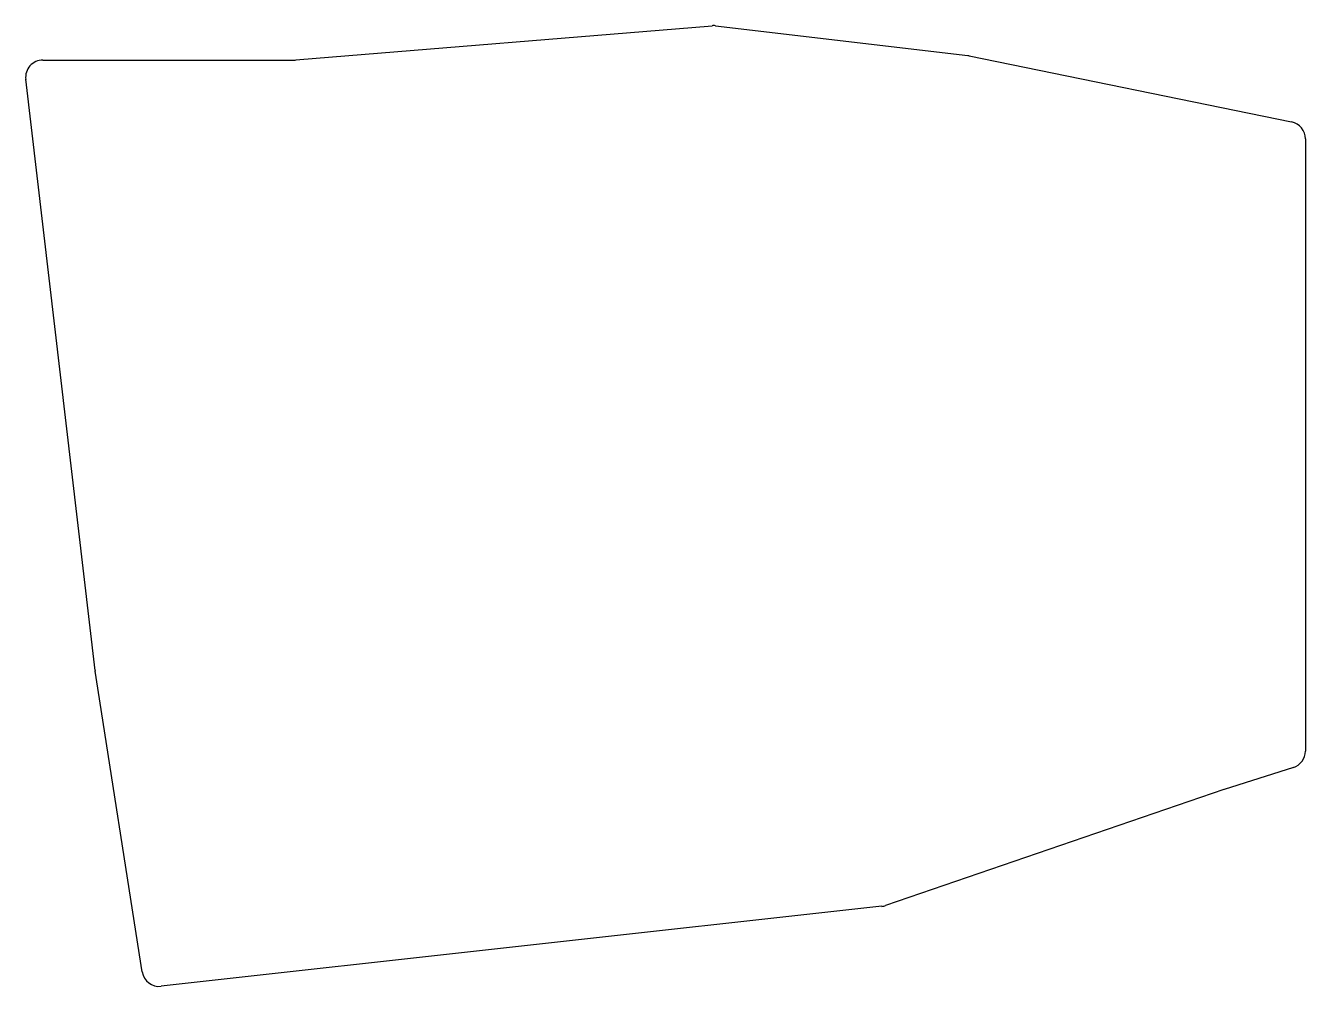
# Model space of a CAD drawing. Header units: millimetres. Extents: x 252 to 401, y -136 to -25.
import ezdxf

# ---------------------------------------------------------------- set-up
doc = ezdxf.new("R2010")
doc.units = ezdxf.units.MM

msp = doc.modelspace()

# ---------------------------------------------------------------- linework, layer by layer
for p, q in [((283.58, -28.49), (331.8, -24.52)), ((332.2, -24.52), (361.42, -27.99)), ((361.58, -28.02), (398.95, -35.67)), ((254.25, -28.5), (283.42, -28.5)), ((260.3, -99.21), (252.26, -30.73)), ((400.55, -37.63), (400.55, -108.54)), ((265.77, -134.11), (260.31, -99.29)), ((399.16, -110.44), (391.12, -112.99)), ((391.08, -113.01), (351.91, -126.43)), ((351.48, -126.52), (267.96, -135.79))]:
    msp.add_line(p, q)
for centre, start, end in [((331.96, -26.51), 83.2338, 94.7148), ((361.18, -29.98), 78.4223, 83.2338), ((254.25, -30.5), 90, 186.691), ((283.42, -26.5), 270, 274.7148), ((398.55, -37.63), 0, 78.4223), ((262.28, -98.98), 186.691, 188.9105), ((398.55, -108.54), 287.6126, 0), ((391.73, -114.9), 107.6126, 108.9135), ((351.26, -124.54), 276.3284, 288.9135), ((267.74, -133.8), 188.9105, 276.3284)]:
    msp.add_arc(centre, 2, start, end)

doc.saveas('drawing.dxf')
